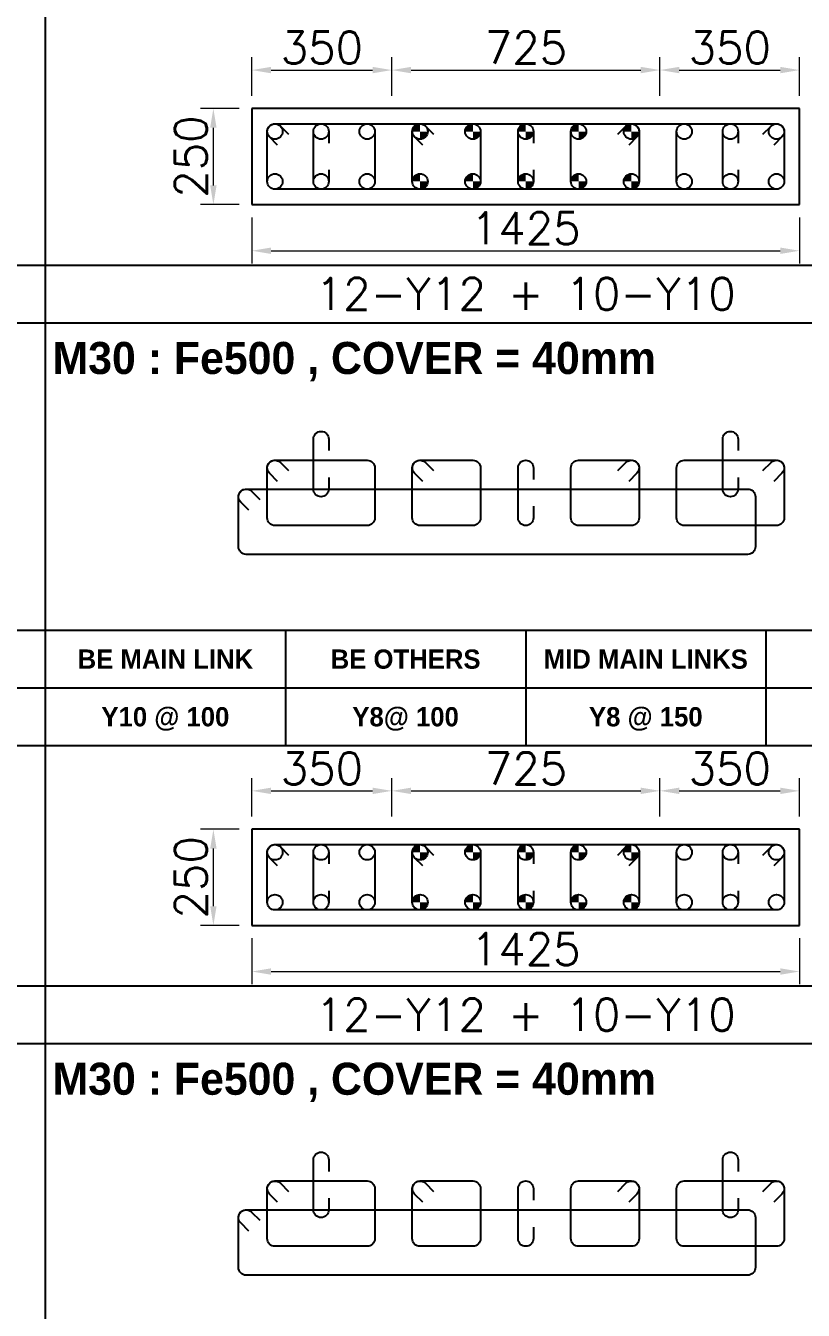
# Model space of a CAD drawing. Header units: millimetres. Extents: x -28707963 to -28231469, y 696001 to 896471.
# Drawn here: x -28283189 to -28277119, y 816339 to 826364 of the extents above; entities that cross this region are included whole.
import ezdxf
from ezdxf.enums import TextEntityAlignment as Align

# ---------------------------------------------------------------- set-up
doc = ezdxf.new("R2010")
doc.units = ezdxf.units.MM
doc.header["$MEASUREMENT"] = 0
doc.header["$PDMODE"] = 34
doc.header["$PDSIZE"] = -8
doc.layers.get('0').update_dxf_attribs({"lineweight": 5})
for name, color, linetype in [('09 COL TEXT-SCH', 2, 'Continuous'), ('14 REINF', 6, 'Continuous'), ('22 TABLE FRAME', 5, 'Continuous'), ('23 STIRRUPS', 5, 'Continuous'), ('TEXT', 4, 'Continuous')]:
    doc.layers.add(name, color=color, linetype=linetype)
doc.layers.add('19 COLUMN', color=1, linetype='Continuous', lineweight=25)
doc.styles.add('adani bold', font='')
doc.styles.add('ROMANS', font='simplex.shx')
doc.styles.get('adani bold').set_extended_font_data('Adani Bold', bold=True)
doc.dimstyles.new('D 50', dxfattribs={"dimscale": 100, "dimtxt": 3, "dimasz": 1.5, "dimexe": 1, "dimexo": 1, "dimgap": 0.5, "dimtad": 1, "dimdec": 0, "dimdsep": 46, "dimtxsty": 'ROMANS', "dimcen": 2.5, "dimclrd": 5, "dimclre": 5, "dimclrt": 4, "dimadec": 0, "dimazin": 0, "dimtfac": 1, "dimtdec": 0, "dimtmove": 0, "dimatfit": 3, "dimfxl": 1, "dimlwd": 0, "dimlwe": 0, "dimarcsym": 0})

# ---------------------------------------------------------------- blocks, each defined once
blk = doc.blocks.new('*D571')
at = {"color": 5, "lineweight": 0, "transparency": 16777216}
for p, q in [((-28281424, 819243), (-28281424, 818883)), ((-28277149, 819243), (-28277149, 818883)), ((-28281274, 818983), (-28277299, 818983))]:
    blk.add_line(p, q, dxfattribs=at)
at = {"color": 5, "transparency": 16777216}
for points in [[(-28281274, 819008), (-28281274, 818958), (-28281424, 818983)], [(-28277299, 818958), (-28277299, 819008), (-28277149, 818983)]]:
    blk.add_solid(points, dxfattribs=at)
at = {"layer": 'Defpoints', "color": 0, "transparency": 16777216}
for p in [(-28281424, 819343), (-28277149, 819343), (-28277149, 818983)]:
    blk.add_point(p, dxfattribs=at)
at = {"color": 4, "transparency": 16777216, "insert": (-28279286, 819158), "char_height": 250, "attachment_point": 5, "style": 'ROMANS'}
blk.add_mtext('1425', dxfattribs=at)
blk = doc.blocks.new('*D572')
at = {"color": 5, "lineweight": 0, "transparency": 16777216}
for p, q in [((-28281524, 820093), (-28281824, 820093)), ((-28281724, 819493), (-28281724, 819943)), ((-28281524, 819343), (-28281824, 819343))]:
    blk.add_line(p, q, dxfattribs=at)
at = {"color": 5, "transparency": 16777216}
for points in [[(-28281699, 819943), (-28281749, 819943), (-28281724, 820093)], [(-28281749, 819493), (-28281699, 819493), (-28281724, 819343)]]:
    blk.add_solid(points, dxfattribs=at)
at = {"layer": 'Defpoints', "color": 0, "transparency": 16777216}
for p in [(-28281724, 820093), (-28281424, 820093), (-28281424, 819343)]:
    blk.add_point(p, dxfattribs=at)
at = {"color": 4, "transparency": 16777216, "insert": (-28281899, 819718), "char_height": 250, "attachment_point": 5, "rotation": 90, "style": 'ROMANS'}
blk.add_mtext('250', dxfattribs=at)
blk = doc.blocks.new('*D573')
at = {"color": 5, "lineweight": 0, "transparency": 16777216}
for p, q in [((-28281424, 824868), (-28281424, 824508)), ((-28277149, 824868), (-28277149, 824508)), ((-28281274, 824608), (-28277299, 824608))]:
    blk.add_line(p, q, dxfattribs=at)
at = {"color": 5, "transparency": 16777216}
for points in [[(-28281274, 824633), (-28281274, 824583), (-28281424, 824608)], [(-28277299, 824583), (-28277299, 824633), (-28277149, 824608)]]:
    blk.add_solid(points, dxfattribs=at)
at = {"layer": 'Defpoints', "color": 0, "transparency": 16777216}
for p in [(-28281424, 824968), (-28277149, 824968), (-28277149, 824608)]:
    blk.add_point(p, dxfattribs=at)
at = {"color": 4, "transparency": 16777216, "insert": (-28279286, 824783), "char_height": 250, "attachment_point": 5, "style": 'ROMANS'}
blk.add_mtext('1425', dxfattribs=at)
blk = doc.blocks.new('*D574')
at = {"color": 5, "lineweight": 0, "transparency": 16777216}
for p, q in [((-28281524, 825718), (-28281824, 825718)), ((-28281724, 825118), (-28281724, 825568)), ((-28281524, 824968), (-28281824, 824968))]:
    blk.add_line(p, q, dxfattribs=at)
at = {"color": 5, "transparency": 16777216}
for points in [[(-28281699, 825568), (-28281749, 825568), (-28281724, 825718)], [(-28281749, 825118), (-28281699, 825118), (-28281724, 824968)]]:
    blk.add_solid(points, dxfattribs=at)
at = {"layer": 'Defpoints', "color": 0, "transparency": 16777216}
for p in [(-28281724, 825718), (-28281424, 825718), (-28281424, 824968)]:
    blk.add_point(p, dxfattribs=at)
at = {"color": 4, "transparency": 16777216, "insert": (-28281899, 825343), "char_height": 250, "attachment_point": 5, "rotation": 90, "style": 'ROMANS'}
blk.add_mtext('250', dxfattribs=at)
blk = doc.blocks.new('*D126')
at = {"color": 5, "lineweight": 0, "transparency": 16777216}
for p, q in [((-28281424, 820193), (-28281424, 820493)), ((-28280331, 820193), (-28280331, 820493)), ((-28281274, 820393), (-28280481, 820393))]:
    blk.add_line(p, q, dxfattribs=at)
at = {"color": 5, "transparency": 16777216}
for points in [[(-28281274, 820418), (-28281274, 820368), (-28281424, 820393)], [(-28280481, 820368), (-28280481, 820418), (-28280331, 820393)]]:
    blk.add_solid(points, dxfattribs=at)
at = {"layer": 'Defpoints', "color": 0, "transparency": 16777216}
for p in [(-28280331, 820393), (-28281424, 820093), (-28280331, 820093)]:
    blk.add_point(p, dxfattribs=at)
at = {"color": 4, "transparency": 16777216, "insert": (-28280877, 820568), "char_height": 250, "attachment_point": 5, "style": 'ROMANS'}
blk.add_mtext('350', dxfattribs=at)
blk = doc.blocks.new('*D127')
at = {"color": 5, "lineweight": 0, "transparency": 16777216}
for p, q in [((-28280331, 820193), (-28280331, 820493)), ((-28278238, 820193), (-28278238, 820493)), ((-28280181, 820393), (-28278388, 820393))]:
    blk.add_line(p, q, dxfattribs=at)
at = {"color": 5, "transparency": 16777216}
for points in [[(-28280181, 820418), (-28280181, 820368), (-28280331, 820393)], [(-28278388, 820368), (-28278388, 820418), (-28278238, 820393)]]:
    blk.add_solid(points, dxfattribs=at)
at = {"layer": 'Defpoints', "color": 0, "transparency": 16777216}
for p in [(-28278238, 820393), (-28280331, 820093), (-28278238, 820093)]:
    blk.add_point(p, dxfattribs=at)
at = {"color": 4, "transparency": 16777216, "insert": (-28279284, 820568), "char_height": 250, "attachment_point": 5, "style": 'ROMANS'}
blk.add_mtext('725', dxfattribs=at)
blk = doc.blocks.new('*D128')
at = {"color": 5, "lineweight": 0, "transparency": 16777216}
for p, q in [((-28278238, 820193), (-28278238, 820493)), ((-28277149, 820193), (-28277149, 820493)), ((-28278088, 820393), (-28277299, 820393))]:
    blk.add_line(p, q, dxfattribs=at)
at = {"color": 5, "transparency": 16777216}
for points in [[(-28278088, 820418), (-28278088, 820368), (-28278238, 820393)], [(-28277299, 820368), (-28277299, 820418), (-28277149, 820393)]]:
    blk.add_solid(points, dxfattribs=at)
at = {"layer": 'Defpoints', "color": 0, "transparency": 16777216}
for p in [(-28277149, 820393), (-28278238, 820093), (-28277149, 820093)]:
    blk.add_point(p, dxfattribs=at)
at = {"color": 4, "transparency": 16777216, "insert": (-28277693, 820568), "char_height": 250, "attachment_point": 5, "style": 'ROMANS'}
blk.add_mtext('350', dxfattribs=at)
blk = doc.blocks.new('*D129')
at = {"color": 5, "lineweight": 0, "transparency": 16777216}
for p, q in [((-28281424, 825818), (-28281424, 826118)), ((-28280331, 825818), (-28280331, 826118)), ((-28281274, 826018), (-28280481, 826018))]:
    blk.add_line(p, q, dxfattribs=at)
at = {"color": 5, "transparency": 16777216}
for points in [[(-28281274, 826043), (-28281274, 825993), (-28281424, 826018)], [(-28280481, 825993), (-28280481, 826043), (-28280331, 826018)]]:
    blk.add_solid(points, dxfattribs=at)
at = {"layer": 'Defpoints', "color": 0, "transparency": 16777216}
for p in [(-28280331, 826018), (-28281424, 825718), (-28280331, 825718)]:
    blk.add_point(p, dxfattribs=at)
at = {"color": 4, "transparency": 16777216, "insert": (-28280877, 826193), "char_height": 250, "attachment_point": 5, "style": 'ROMANS'}
blk.add_mtext('350', dxfattribs=at)
blk = doc.blocks.new('*D130')
at = {"color": 5, "lineweight": 0, "transparency": 16777216}
for p, q in [((-28280331, 825818), (-28280331, 826118)), ((-28278238, 825818), (-28278238, 826118)), ((-28280181, 826018), (-28278388, 826018))]:
    blk.add_line(p, q, dxfattribs=at)
at = {"color": 5, "transparency": 16777216}
for points in [[(-28280181, 826043), (-28280181, 825993), (-28280331, 826018)], [(-28278388, 825993), (-28278388, 826043), (-28278238, 826018)]]:
    blk.add_solid(points, dxfattribs=at)
at = {"layer": 'Defpoints', "color": 0, "transparency": 16777216}
for p in [(-28278238, 826018), (-28280331, 825718), (-28278238, 825718)]:
    blk.add_point(p, dxfattribs=at)
at = {"color": 4, "transparency": 16777216, "insert": (-28279284, 826193), "char_height": 250, "attachment_point": 5, "style": 'ROMANS'}
blk.add_mtext('725', dxfattribs=at)
blk = doc.blocks.new('*D131')
at = {"color": 5, "lineweight": 0, "transparency": 16777216}
for p, q in [((-28278238, 825818), (-28278238, 826118)), ((-28277149, 825818), (-28277149, 826118)), ((-28278088, 826018), (-28277299, 826018))]:
    blk.add_line(p, q, dxfattribs=at)
at = {"color": 5, "transparency": 16777216}
for points in [[(-28278088, 826043), (-28278088, 825993), (-28278238, 826018)], [(-28277299, 825993), (-28277299, 826043), (-28277149, 826018)]]:
    blk.add_solid(points, dxfattribs=at)
at = {"layer": 'Defpoints', "color": 0, "transparency": 16777216}
for p in [(-28277149, 826018), (-28278238, 825718), (-28277149, 825718)]:
    blk.add_point(p, dxfattribs=at)
at = {"color": 4, "transparency": 16777216, "insert": (-28277693, 826193), "char_height": 250, "attachment_point": 5, "style": 'ROMANS'}
blk.add_mtext('350', dxfattribs=at)

msp = doc.modelspace()

# ---------------------------------------------------------------- hatches: boundary and pattern name
at = {"layer": '14 REINF'}
h = msp.add_hatch(color=6, dxfattribs=at)
edge = h.paths.add_edge_path(flags=0)
edge.add_line((-28280171.1, 825538.4), (-28280111.1, 825538.4))
edge.add_line((-28280111.1, 825538.4), (-28280111.1, 825598.4))
edge.add_arc((-28280111.1, 825538.4), 60, 90, 180)
edge = h.paths.add_edge_path(flags=0)
edge.add_line((-28280051.1, 825538.4), (-28280111.1, 825538.4))
edge.add_line((-28280111.1, 825538.4), (-28280111.1, 825478.4))
edge.add_arc((-28280111.1, 825538.4), 60, 270, 360)
h = msp.add_hatch(color=6, dxfattribs=at)
edge = h.paths.add_edge_path(flags=0)
edge.add_line((-28279758.6, 825538.4), (-28279698.6, 825538.4))
edge.add_line((-28279698.6, 825538.4), (-28279698.6, 825598.4))
edge.add_arc((-28279698.6, 825538.4), 60, 90, 180)
edge = h.paths.add_edge_path(flags=0)
edge.add_line((-28279638.6, 825538.4), (-28279698.6, 825538.4))
edge.add_line((-28279698.6, 825538.4), (-28279698.6, 825478.4))
edge.add_arc((-28279698.6, 825538.4), 60, 270, 360)
h = msp.add_hatch(color=6, dxfattribs=at)
edge = h.paths.add_edge_path(flags=0)
edge.add_line((-28279346.1, 825538.4), (-28279286.1, 825538.4))
edge.add_line((-28279286.1, 825538.4), (-28279286.1, 825598.4))
edge.add_arc((-28279286.1, 825538.4), 60, 90, 180)
edge = h.paths.add_edge_path(flags=0)
edge.add_line((-28279226.1, 825538.4), (-28279286.1, 825538.4))
edge.add_line((-28279286.1, 825538.4), (-28279286.1, 825478.4))
edge.add_arc((-28279286.1, 825538.4), 60, 270, 360)
h = msp.add_hatch(color=6, dxfattribs=at)
edge = h.paths.add_edge_path(flags=0)
edge.add_line((-28278933.6, 825538.4), (-28278873.6, 825538.4))
edge.add_line((-28278873.6, 825538.4), (-28278873.6, 825598.4))
edge.add_arc((-28278873.6, 825538.4), 60, 90, 180)
edge = h.paths.add_edge_path(flags=0)
edge.add_line((-28278813.6, 825538.4), (-28278873.6, 825538.4))
edge.add_line((-28278873.6, 825538.4), (-28278873.6, 825478.4))
edge.add_arc((-28278873.6, 825538.4), 60, 270, 360)
h = msp.add_hatch(color=6, dxfattribs=at)
edge = h.paths.add_edge_path(flags=0)
edge.add_line((-28278521.1, 825538.4), (-28278461.1, 825538.4))
edge.add_line((-28278461.1, 825538.4), (-28278461.1, 825598.4))
edge.add_arc((-28278461.1, 825538.4), 60, 90, 180)
edge = h.paths.add_edge_path(flags=0)
edge.add_line((-28278401.1, 825538.4), (-28278461.1, 825538.4))
edge.add_line((-28278461.1, 825538.4), (-28278461.1, 825478.4))
edge.add_arc((-28278461.1, 825538.4), 60, 270, 360)
h = msp.add_hatch(color=6, dxfattribs=at)
edge = h.paths.add_edge_path(flags=0)
edge.add_line((-28280171.1, 825148.4), (-28280111.1, 825148.4))
edge.add_line((-28280111.1, 825148.4), (-28280111.1, 825208.4))
edge.add_arc((-28280111.1, 825148.4), 60, 90, 180)
edge = h.paths.add_edge_path(flags=0)
edge.add_line((-28280051.1, 825148.4), (-28280111.1, 825148.4))
edge.add_line((-28280111.1, 825148.4), (-28280111.1, 825088.4))
edge.add_arc((-28280111.1, 825148.4), 60, 270, 360)
h = msp.add_hatch(color=6, dxfattribs=at)
edge = h.paths.add_edge_path(flags=0)
edge.add_line((-28279758.6, 825148.4), (-28279698.6, 825148.4))
edge.add_line((-28279698.6, 825148.4), (-28279698.6, 825208.4))
edge.add_arc((-28279698.6, 825148.4), 60, 90, 180)
edge = h.paths.add_edge_path(flags=0)
edge.add_line((-28279638.6, 825148.4), (-28279698.6, 825148.4))
edge.add_line((-28279698.6, 825148.4), (-28279698.6, 825088.4))
edge.add_arc((-28279698.6, 825148.4), 60, 270, 360)
h = msp.add_hatch(color=6, dxfattribs=at)
edge = h.paths.add_edge_path(flags=0)
edge.add_line((-28279346.1, 825148.4), (-28279286.1, 825148.4))
edge.add_line((-28279286.1, 825148.4), (-28279286.1, 825208.4))
edge.add_arc((-28279286.1, 825148.4), 60, 90, 180)
edge = h.paths.add_edge_path(flags=0)
edge.add_line((-28279226.1, 825148.4), (-28279286.1, 825148.4))
edge.add_line((-28279286.1, 825148.4), (-28279286.1, 825088.4))
edge.add_arc((-28279286.1, 825148.4), 60, 270, 360)
h = msp.add_hatch(color=6, dxfattribs=at)
edge = h.paths.add_edge_path(flags=0)
edge.add_line((-28278933.6, 825148.4), (-28278873.6, 825148.4))
edge.add_line((-28278873.6, 825148.4), (-28278873.6, 825208.4))
edge.add_arc((-28278873.6, 825148.4), 60, 90, 180)
edge = h.paths.add_edge_path(flags=0)
edge.add_line((-28278813.6, 825148.4), (-28278873.6, 825148.4))
edge.add_line((-28278873.6, 825148.4), (-28278873.6, 825088.4))
edge.add_arc((-28278873.6, 825148.4), 60, 270, 360)
h = msp.add_hatch(color=6, dxfattribs=at)
edge = h.paths.add_edge_path(flags=0)
edge.add_line((-28278521.1, 825148.4), (-28278461.1, 825148.4))
edge.add_line((-28278461.1, 825148.4), (-28278461.1, 825208.4))
edge.add_arc((-28278461.1, 825148.4), 60, 90, 180)
edge = h.paths.add_edge_path(flags=0)
edge.add_line((-28278401.1, 825148.4), (-28278461.1, 825148.4))
edge.add_line((-28278461.1, 825148.4), (-28278461.1, 825088.4))
edge.add_arc((-28278461.1, 825148.4), 60, 270, 360)
h = msp.add_hatch(color=6, dxfattribs=at)
edge = h.paths.add_edge_path(flags=0)
edge.add_line((-28280171.1, 819913.4), (-28280111.1, 819913.4))
edge.add_line((-28280111.1, 819913.4), (-28280111.1, 819973.4))
edge.add_arc((-28280111.1, 819913.4), 60, 90, 180)
edge = h.paths.add_edge_path(flags=0)
edge.add_line((-28280051.1, 819913.4), (-28280111.1, 819913.4))
edge.add_line((-28280111.1, 819913.4), (-28280111.1, 819853.4))
edge.add_arc((-28280111.1, 819913.4), 60, 270, 360)
h = msp.add_hatch(color=6, dxfattribs=at)
edge = h.paths.add_edge_path(flags=0)
edge.add_line((-28279758.6, 819913.4), (-28279698.6, 819913.4))
edge.add_line((-28279698.6, 819913.4), (-28279698.6, 819973.4))
edge.add_arc((-28279698.6, 819913.4), 60, 90, 180)
edge = h.paths.add_edge_path(flags=0)
edge.add_line((-28279638.6, 819913.4), (-28279698.6, 819913.4))
edge.add_line((-28279698.6, 819913.4), (-28279698.6, 819853.4))
edge.add_arc((-28279698.6, 819913.4), 60, 270, 360)
h = msp.add_hatch(color=6, dxfattribs=at)
edge = h.paths.add_edge_path(flags=0)
edge.add_line((-28279346.1, 819913.4), (-28279286.1, 819913.4))
edge.add_line((-28279286.1, 819913.4), (-28279286.1, 819973.4))
edge.add_arc((-28279286.1, 819913.4), 60, 90, 180)
edge = h.paths.add_edge_path(flags=0)
edge.add_line((-28279226.1, 819913.4), (-28279286.1, 819913.4))
edge.add_line((-28279286.1, 819913.4), (-28279286.1, 819853.4))
edge.add_arc((-28279286.1, 819913.4), 60, 270, 360)
h = msp.add_hatch(color=6, dxfattribs=at)
edge = h.paths.add_edge_path(flags=0)
edge.add_line((-28278933.6, 819913.4), (-28278873.6, 819913.4))
edge.add_line((-28278873.6, 819913.4), (-28278873.6, 819973.4))
edge.add_arc((-28278873.6, 819913.4), 60, 90, 180)
edge = h.paths.add_edge_path(flags=0)
edge.add_line((-28278813.6, 819913.4), (-28278873.6, 819913.4))
edge.add_line((-28278873.6, 819913.4), (-28278873.6, 819853.4))
edge.add_arc((-28278873.6, 819913.4), 60, 270, 360)
h = msp.add_hatch(color=6, dxfattribs=at)
edge = h.paths.add_edge_path(flags=0)
edge.add_line((-28278521.1, 819913.4), (-28278461.1, 819913.4))
edge.add_line((-28278461.1, 819913.4), (-28278461.1, 819973.4))
edge.add_arc((-28278461.1, 819913.4), 60, 90, 180)
edge = h.paths.add_edge_path(flags=0)
edge.add_line((-28278401.1, 819913.4), (-28278461.1, 819913.4))
edge.add_line((-28278461.1, 819913.4), (-28278461.1, 819853.4))
edge.add_arc((-28278461.1, 819913.4), 60, 270, 360)
h = msp.add_hatch(color=6, dxfattribs=at)
edge = h.paths.add_edge_path(flags=0)
edge.add_line((-28280171.1, 819523.4), (-28280111.1, 819523.4))
edge.add_line((-28280111.1, 819523.4), (-28280111.1, 819583.4))
edge.add_arc((-28280111.1, 819523.4), 60, 90, 180)
edge = h.paths.add_edge_path(flags=0)
edge.add_line((-28280051.1, 819523.4), (-28280111.1, 819523.4))
edge.add_line((-28280111.1, 819523.4), (-28280111.1, 819463.4))
edge.add_arc((-28280111.1, 819523.4), 60, 270, 360)
h = msp.add_hatch(color=6, dxfattribs=at)
edge = h.paths.add_edge_path(flags=0)
edge.add_line((-28279758.6, 819523.4), (-28279698.6, 819523.4))
edge.add_line((-28279698.6, 819523.4), (-28279698.6, 819583.4))
edge.add_arc((-28279698.6, 819523.4), 60, 90, 180)
edge = h.paths.add_edge_path(flags=0)
edge.add_line((-28279638.6, 819523.4), (-28279698.6, 819523.4))
edge.add_line((-28279698.6, 819523.4), (-28279698.6, 819463.4))
edge.add_arc((-28279698.6, 819523.4), 60, 270, 360)
h = msp.add_hatch(color=6, dxfattribs=at)
edge = h.paths.add_edge_path(flags=0)
edge.add_line((-28279346.1, 819523.4), (-28279286.1, 819523.4))
edge.add_line((-28279286.1, 819523.4), (-28279286.1, 819583.4))
edge.add_arc((-28279286.1, 819523.4), 60, 90, 180)
edge = h.paths.add_edge_path(flags=0)
edge.add_line((-28279226.1, 819523.4), (-28279286.1, 819523.4))
edge.add_line((-28279286.1, 819523.4), (-28279286.1, 819463.4))
edge.add_arc((-28279286.1, 819523.4), 60, 270, 360)
h = msp.add_hatch(color=6, dxfattribs=at)
edge = h.paths.add_edge_path(flags=0)
edge.add_line((-28278933.6, 819523.4), (-28278873.6, 819523.4))
edge.add_line((-28278873.6, 819523.4), (-28278873.6, 819583.4))
edge.add_arc((-28278873.6, 819523.4), 60, 90, 180)
edge = h.paths.add_edge_path(flags=0)
edge.add_line((-28278813.6, 819523.4), (-28278873.6, 819523.4))
edge.add_line((-28278873.6, 819523.4), (-28278873.6, 819463.4))
edge.add_arc((-28278873.6, 819523.4), 60, 270, 360)
h = msp.add_hatch(color=6, dxfattribs=at)
edge = h.paths.add_edge_path(flags=0)
edge.add_line((-28278521.1, 819523.4), (-28278461.1, 819523.4))
edge.add_line((-28278461.1, 819523.4), (-28278461.1, 819583.4))
edge.add_arc((-28278461.1, 819523.4), 60, 90, 180)
edge = h.paths.add_edge_path(flags=0)
edge.add_line((-28278401.1, 819523.4), (-28278461.1, 819523.4))
edge.add_line((-28278461.1, 819523.4), (-28278461.1, 819463.4))
edge.add_arc((-28278461.1, 819523.4), 60, 270, 360)

# ---------------------------------------------------------------- linework, layer by layer
at = {"layer": '14 REINF', "color": 6}
for centre in [(-28281243.6, 825538.4), (-28280883.6, 825538.4), (-28280523.6, 825538.4), (-28280111.1, 825538.4), (-28279698.6, 825538.4), (-28279286.1, 825538.4), (-28278873.6, 825538.4), (-28278461.1, 825538.4), (-28278048.6, 825538.4), (-28277688.6, 825538.4), (-28277328.6, 825538.4), (-28281243.6, 825148.4), (-28280883.6, 825148.4), (-28280523.6, 825148.4), (-28280111.1, 825148.4), (-28279698.6, 825148.4), (-28279286.1, 825148.4), (-28278873.6, 825148.4), (-28278461.1, 825148.4), (-28278048.6, 825148.4), (-28277688.6, 825148.4), (-28277328.6, 825148.4), (-28281243.6, 819913.4), (-28280883.6, 819913.4), (-28280523.6, 819913.4), (-28280111.1, 819913.4), (-28279698.6, 819913.4), (-28279286.1, 819913.4), (-28278873.6, 819913.4), (-28278461.1, 819913.4), (-28278048.6, 819913.4), (-28277688.6, 819913.4), (-28277328.6, 819913.4), (-28281243.6, 819523.4), (-28280883.6, 819523.4), (-28280523.6, 819523.4), (-28280111.1, 819523.4), (-28279698.6, 819523.4), (-28279286.1, 819523.4), (-28278873.6, 819523.4), (-28278461.1, 819523.4), (-28278048.6, 819523.4), (-28277688.6, 819523.4), (-28277328.6, 819523.4)]:
    msp.add_circle(centre, 60, dxfattribs=at)
at = {"layer": '19 COLUMN', "color": 4}
for points in [[(-28277148.6, 825718.4), (-28281423.6, 825718.4)], [(-28281423.6, 825718.4), (-28281423.6, 824968.4)], [(-28277148.6, 824968.4), (-28277148.6, 825718.4)], [(-28281423.6, 824968.4), (-28277148.6, 824968.4)], [(-28277148.6, 820093.4), (-28281423.6, 820093.4)], [(-28281423.6, 820093.4), (-28281423.6, 819343.4)], [(-28277148.6, 819343.4), (-28277148.6, 820093.4)], [(-28281423.6, 819343.4), (-28277148.6, 819343.4)]]:
    msp.add_lwpolyline(points, dxfattribs=at)
at = {"layer": '22 TABLE FRAME', "color": 5, "linetype": 'Continuous'}
for p, q in [((-28283036.1, 863421.2), (-28283036.1, 788796.2)), ((-28330286.1, 824496.2), (-28245536.1, 824496.2)), ((-28334786.1, 824046.2), (-28245536.1, 824046.2)), ((-28330286.1, 821646.2), (-28245536.1, 821646.2)), ((-28281161.1, 821646.2), (-28281161.1, 820746.2)), ((-28279286.1, 821646.2), (-28279286.1, 820746.2)), ((-28277411.1, 821646.2), (-28277411.1, 820746.2)), ((-28330286.1, 821196.2), (-28245536.1, 821196.2)), ((-28330286.1, 820746.2), (-28245536.1, 820746.2)), ((-28330286.1, 818871.2), (-28245536.1, 818871.2)), ((-28334786.1, 818421.2), (-28245536.1, 818421.2))]:
    msp.add_line(p, q, dxfattribs=at)
at = {"layer": '23 STIRRUPS', "color": 5}
for points in [[(-28281222.4, 825432.3), (-28281286, 825495.9, -0.668178), (-28281243.6, 825598.4), (-28277328.6, 825598.4, -0.4142136), (-28277268.6, 825538.4), (-28277268.6, 825148.4, -0.4142136), (-28277328.6, 825088.4), (-28281243.6, 825088.4, -0.4142136), (-28281303.6, 825148.4), (-28281303.6, 825538.4, -0.6681793), (-28281201.2, 825580.8), (-28281137.5, 825517.1)], [(-28281222.4, 825432.3), (-28281286, 825495.9, -0.668178), (-28281243.6, 825598.4), (-28280523.6, 825598.4, -0.4142136), (-28280463.6, 825538.4), (-28280463.6, 825148.4, -0.4142136), (-28280523.6, 825088.4), (-28281243.6, 825088.4, -0.4142136), (-28281303.6, 825148.4), (-28281303.6, 825538.4, -0.6681793), (-28281201.2, 825580.8), (-28281137.5, 825517.1)], [(-28280823.6, 825238.4), (-28280823.6, 825148.4, -1), (-28280943.6, 825148.4), (-28280943.6, 825538.4, -1), (-28280823.6, 825538.4), (-28280823.6, 825448.4)], [(-28280089.9, 825432.3), (-28280153.5, 825495.9, -0.668178), (-28280111.1, 825598.4), (-28279698.6, 825598.4, -0.4142136), (-28279638.6, 825538.4), (-28279638.6, 825148.4, -0.4142136), (-28279698.6, 825088.4), (-28280111.1, 825088.4, -0.4142136), (-28280171.1, 825148.4), (-28280171.1, 825538.4, -0.6681793), (-28280068.7, 825580.8), (-28280005, 825517.1)], [(-28279226.1, 825238.4), (-28279226.1, 825148.4, -1), (-28279346.1, 825148.4), (-28279346.1, 825538.4, -1), (-28279226.1, 825538.4), (-28279226.1, 825448.4)], [(-28278567.2, 825517.1), (-28278503.5, 825580.8, -0.6681793), (-28278401.1, 825538.4), (-28278401.1, 825148.4, -0.4142136), (-28278461.1, 825088.4), (-28278873.6, 825088.4, -0.4142136), (-28278933.6, 825148.4), (-28278933.6, 825538.4, -0.4142136), (-28278873.6, 825598.4), (-28278461.1, 825598.4, -0.668178), (-28278418.7, 825495.9), (-28278482.3, 825432.3)], [(-28277434.7, 825517.1), (-28277371, 825580.8, -0.6681793), (-28277268.6, 825538.4), (-28277268.6, 825148.4, -0.4142136), (-28277328.6, 825088.4), (-28278048.6, 825088.4, -0.4142136), (-28278108.6, 825148.4), (-28278108.6, 825538.4, -0.4142136), (-28278048.6, 825598.4), (-28277328.6, 825598.4, -0.668178), (-28277286.2, 825495.9), (-28277349.8, 825432.3)], [(-28277628.6, 825238.4), (-28277628.6, 825148.4, -1), (-28277748.6, 825148.4), (-28277748.6, 825538.4, -1), (-28277628.6, 825538.4), (-28277628.6, 825448.4)], [(-28280823.6, 822838.4), (-28280823.6, 822748.4, -1), (-28280943.6, 822748.4), (-28280943.6, 823138.4, -1), (-28280823.6, 823138.4), (-28280823.6, 823048.4)], [(-28277628.6, 822838.4), (-28277628.6, 822748.4, -1), (-28277748.6, 822748.4), (-28277748.6, 823138.4, -1), (-28277628.6, 823138.4), (-28277628.6, 823048.4)], [(-28281222.4, 822807.3), (-28281286, 822870.9, -0.668178), (-28281243.6, 822973.4), (-28280523.6, 822973.4, -0.4142136), (-28280463.6, 822913.4), (-28280463.6, 822523.4, -0.4142136), (-28280523.6, 822463.4), (-28281243.6, 822463.4, -0.4142136), (-28281303.6, 822523.4), (-28281303.6, 822913.4, -0.6681793), (-28281201.2, 822955.8), (-28281137.5, 822892.1)], [(-28280089.9, 822807.3), (-28280153.5, 822870.9, -0.668178), (-28280111.1, 822973.4), (-28279698.6, 822973.4, -0.4142136), (-28279638.6, 822913.4), (-28279638.6, 822523.4, -0.4142136), (-28279698.6, 822463.4), (-28280111.1, 822463.4, -0.4142136), (-28280171.1, 822523.4), (-28280171.1, 822913.4, -0.6681793), (-28280068.7, 822955.8), (-28280005, 822892.1)], [(-28279226.1, 822613.4), (-28279226.1, 822523.4, -1), (-28279346.1, 822523.4), (-28279346.1, 822913.4, -1), (-28279226.1, 822913.4), (-28279226.1, 822823.4)], [(-28278567.2, 822892.1), (-28278503.5, 822955.8, -0.6681793), (-28278401.1, 822913.4), (-28278401.1, 822523.4, -0.4142136), (-28278461.1, 822463.4), (-28278873.6, 822463.4, -0.4142136), (-28278933.6, 822523.4), (-28278933.6, 822913.4, -0.4142136), (-28278873.6, 822973.4), (-28278461.1, 822973.4, -0.668178), (-28278418.7, 822870.9), (-28278482.3, 822807.3)], [(-28277434.7, 822892.1), (-28277371, 822955.8, -0.6681793), (-28277268.6, 822913.4), (-28277268.6, 822523.4, -0.4142136), (-28277328.6, 822463.4), (-28278048.6, 822463.4, -0.4142136), (-28278108.6, 822523.4), (-28278108.6, 822913.4, -0.4142136), (-28278048.6, 822973.4), (-28277328.6, 822973.4, -0.668178), (-28277286.2, 822870.9), (-28277349.8, 822807.3)], [(-28281447.4, 822582.3), (-28281511, 822645.9, -0.668178), (-28281468.6, 822748.4), (-28277553.6, 822748.4, -0.4142136), (-28277493.6, 822688.4), (-28277493.6, 822298.4, -0.4142136), (-28277553.6, 822238.4), (-28281468.6, 822238.4, -0.4142136), (-28281528.6, 822298.4), (-28281528.6, 822688.4, -0.6681793), (-28281426.2, 822730.8), (-28281362.5, 822667.1)], [(-28281222.4, 819807.3), (-28281286, 819870.9, -0.668178), (-28281243.6, 819973.4), (-28277328.6, 819973.4, -0.4142136), (-28277268.6, 819913.4), (-28277268.6, 819523.4, -0.4142136), (-28277328.6, 819463.4), (-28281243.6, 819463.4, -0.4142136), (-28281303.6, 819523.4), (-28281303.6, 819913.4, -0.6681793), (-28281201.2, 819955.8), (-28281137.5, 819892.1)], [(-28281222.4, 819807.3), (-28281286, 819870.9, -0.668178), (-28281243.6, 819973.4), (-28280523.6, 819973.4, -0.4142136), (-28280463.6, 819913.4), (-28280463.6, 819523.4, -0.4142136), (-28280523.6, 819463.4), (-28281243.6, 819463.4, -0.4142136), (-28281303.6, 819523.4), (-28281303.6, 819913.4, -0.6681793), (-28281201.2, 819955.8), (-28281137.5, 819892.1)], [(-28280823.6, 819613.4), (-28280823.6, 819523.4, -1), (-28280943.6, 819523.4), (-28280943.6, 819913.4, -1), (-28280823.6, 819913.4), (-28280823.6, 819823.4)], [(-28280089.9, 819807.3), (-28280153.5, 819870.9, -0.668178), (-28280111.1, 819973.4), (-28279698.6, 819973.4, -0.4142136), (-28279638.6, 819913.4), (-28279638.6, 819523.4, -0.4142136), (-28279698.6, 819463.4), (-28280111.1, 819463.4, -0.4142136), (-28280171.1, 819523.4), (-28280171.1, 819913.4, -0.6681793), (-28280068.7, 819955.8), (-28280005, 819892.1)], [(-28279226.1, 819613.4), (-28279226.1, 819523.4, -1), (-28279346.1, 819523.4), (-28279346.1, 819913.4, -1), (-28279226.1, 819913.4), (-28279226.1, 819823.4)], [(-28278567.2, 819892.1), (-28278503.5, 819955.8, -0.6681793), (-28278401.1, 819913.4), (-28278401.1, 819523.4, -0.4142136), (-28278461.1, 819463.4), (-28278873.6, 819463.4, -0.4142136), (-28278933.6, 819523.4), (-28278933.6, 819913.4, -0.4142136), (-28278873.6, 819973.4), (-28278461.1, 819973.4, -0.668178), (-28278418.7, 819870.9), (-28278482.3, 819807.3)], [(-28277434.7, 819892.1), (-28277371, 819955.8, -0.6681793), (-28277268.6, 819913.4), (-28277268.6, 819523.4, -0.4142136), (-28277328.6, 819463.4), (-28278048.6, 819463.4, -0.4142136), (-28278108.6, 819523.4), (-28278108.6, 819913.4, -0.4142136), (-28278048.6, 819973.4), (-28277328.6, 819973.4, -0.668178), (-28277286.2, 819870.9), (-28277349.8, 819807.3)], [(-28277628.6, 819613.4), (-28277628.6, 819523.4, -1), (-28277748.6, 819523.4), (-28277748.6, 819913.4, -1), (-28277628.6, 819913.4), (-28277628.6, 819823.4)], [(-28280823.6, 817213.4), (-28280823.6, 817123.4, -1), (-28280943.6, 817123.4), (-28280943.6, 817513.4, -1), (-28280823.6, 817513.4), (-28280823.6, 817423.4)], [(-28277628.6, 817213.4), (-28277628.6, 817123.4, -1), (-28277748.6, 817123.4), (-28277748.6, 817513.4, -1), (-28277628.6, 817513.4), (-28277628.6, 817423.4)], [(-28281222.4, 817182.3), (-28281286, 817245.9, -0.668178), (-28281243.6, 817348.4), (-28280523.6, 817348.4, -0.4142136), (-28280463.6, 817288.4), (-28280463.6, 816898.4, -0.4142136), (-28280523.6, 816838.4), (-28281243.6, 816838.4, -0.4142136), (-28281303.6, 816898.4), (-28281303.6, 817288.4, -0.6681793), (-28281201.2, 817330.8), (-28281137.5, 817267.1)], [(-28280089.9, 817182.3), (-28280153.5, 817245.9, -0.668178), (-28280111.1, 817348.4), (-28279698.6, 817348.4, -0.4142136), (-28279638.6, 817288.4), (-28279638.6, 816898.4, -0.4142136), (-28279698.6, 816838.4), (-28280111.1, 816838.4, -0.4142136), (-28280171.1, 816898.4), (-28280171.1, 817288.4, -0.6681793), (-28280068.7, 817330.8), (-28280005, 817267.1)], [(-28279226.1, 816988.4), (-28279226.1, 816898.4, -1), (-28279346.1, 816898.4), (-28279346.1, 817288.4, -1), (-28279226.1, 817288.4), (-28279226.1, 817198.4)], [(-28278567.2, 817267.1), (-28278503.5, 817330.8, -0.6681793), (-28278401.1, 817288.4), (-28278401.1, 816898.4, -0.4142136), (-28278461.1, 816838.4), (-28278873.6, 816838.4, -0.4142136), (-28278933.6, 816898.4), (-28278933.6, 817288.4, -0.4142136), (-28278873.6, 817348.4), (-28278461.1, 817348.4, -0.668178), (-28278418.7, 817245.9), (-28278482.3, 817182.3)], [(-28277434.7, 817267.1), (-28277371, 817330.8, -0.6681793), (-28277268.6, 817288.4), (-28277268.6, 816898.4, -0.4142136), (-28277328.6, 816838.4), (-28278048.6, 816838.4, -0.4142136), (-28278108.6, 816898.4), (-28278108.6, 817288.4, -0.4142136), (-28278048.6, 817348.4), (-28277328.6, 817348.4, -0.668178), (-28277286.2, 817245.9), (-28277349.8, 817182.3)], [(-28281447.4, 816957.3), (-28281511, 817020.9, -0.668178), (-28281468.6, 817123.4), (-28277553.6, 817123.4, -0.4142136), (-28277493.6, 817063.4), (-28277493.6, 816673.4, -0.4142136), (-28277553.6, 816613.4), (-28281468.6, 816613.4, -0.4142136), (-28281528.6, 816673.4), (-28281528.6, 817063.4, -0.6681793), (-28281426.2, 817105.8), (-28281362.5, 817042.1)]]:
    msp.add_lwpolyline(points, format="xyb", dxfattribs=at)

# ---------------------------------------------------------------- texts
at = {"layer": '09 COL TEXT-SCH', "color": 3, "linetype": 'Continuous', "style": 'ROMANS'}
for p in [(-28279286.1, 824271.2), (-28279286.1, 818646.2)]:
    msp.add_text('12-Y12 + 10-Y10', height=250, dxfattribs=at).set_placement(p, align=Align.MIDDLE_CENTER)
at = {"layer": 'TEXT', "lineweight": 40, "style": 'adani bold'}
for p in [(-28282979.8, 823646.2), (-28282979.8, 818021.2)]:
    msp.add_text('M30 : Fe500 , COVER = 40mm', height=250, dxfattribs=at).set_placement(p)
at = {"layer": 'TEXT', "style": 'adani bold'}
for s, p in [('BE MAIN LINK', (-28282098.6, 821421.2)), ('BE OTHERS', (-28280223.6, 821421.2)), ('MID MAIN LINKS', (-28278348.6, 821421.2)), ('Y10 @ 100', (-28282098.6, 820971.2)), ('Y8@ 100', (-28280223.6, 820971.2)), ('Y8 @ 150', (-28278348.6, 820971.2))]:
    msp.add_text(s, height=150, dxfattribs=at).set_placement(p, align=Align.MIDDLE_CENTER)

# ---------------------------------------------------------------- dimensions: what is measured, and where the dimension line sits
for p1, p2, distance, text, override, picture, middle in [((-28281423.6, 825718.4), (-28280330.6, 825718.4), 300, '350', {"dimtxt": 2.5, "dimtxsty": 'ROMANS'}, '*D129', (-28280877.1, 826193.4)), ((-28280330.6, 825718.4), (-28278237.6, 825718.4), 300, '725', {"dimtxt": 2.5, "dimtxsty": 'ROMANS'}, '*D130', (-28279284.1, 826193.4)), ((-28278237.6, 825718.4), (-28277148.6, 825718.4), 300, '350', {"dimtxt": 2.5, "dimtxsty": 'ROMANS'}, '*D131', (-28277693.1, 826193.4)), ((-28281423.6, 824968.4), (-28281423.6, 825718.4), 300, '250', {"dimtxt": 2.5}, '*D574', (-28281898.6, 825343.4)), ((-28281423.6, 824968.4), (-28277148.6, 824968.4), -360, '1425', {"dimtxt": 2.5}, '*D573', (-28279286.1, 824783.4)), ((-28281423.6, 820093.4), (-28280330.6, 820093.4), 300, '350', {"dimtxt": 2.5, "dimtxsty": 'ROMANS'}, '*D126', (-28280877.1, 820568.4)), ((-28280330.6, 820093.4), (-28278237.6, 820093.4), 300, '725', {"dimtxt": 2.5, "dimtxsty": 'ROMANS'}, '*D127', (-28279284.1, 820568.4)), ((-28278237.6, 820093.4), (-28277148.6, 820093.4), 300, '350', {"dimtxt": 2.5, "dimtxsty": 'ROMANS'}, '*D128', (-28277693.1, 820568.4)), ((-28281423.6, 819343.4), (-28281423.6, 820093.4), 300, '250', {"dimtxt": 2.5}, '*D572', (-28281898.6, 819718.4)), ((-28281423.6, 819343.4), (-28277148.6, 819343.4), -360, '1425', {"dimtxt": 2.5}, '*D571', (-28279286.1, 819158.4))]:
    dim = msp.add_aligned_dim(p1=p1, p2=p2, distance=distance, text=text, dimstyle='D 50', override=override)
    dim.commit()
    dim.dimension.update_dxf_attribs({"geometry": picture, "text_midpoint": middle})

doc.saveas('drawing.dxf')
